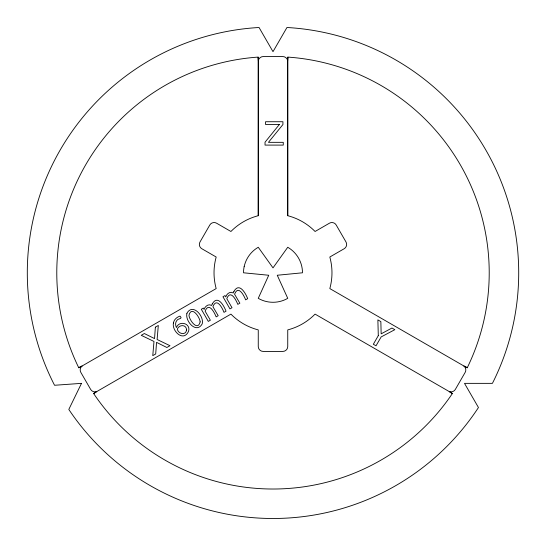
<?xml version="1.0" encoding="UTF-8"?>
<svg xmlns="http://www.w3.org/2000/svg" width="546" height="546" viewBox="0 0 546 546"><rect width="100%" height="100%" fill="white"/><g stroke="black" fill="none" stroke-linecap="round" stroke-linejoin="round"><path stroke-width="0.82" d="M78.822 367.888L216.182 288.575L216.039 288.063A58.968 58.968 0 0 1 216.039 257.535L216.182 257.016L201.795 248.71C199.488 247.44 198.635 244.246 199.993 242.001L209.821 224.972C211.09 222.672 214.278 221.812 216.537 223.178L230.924 231.484L231.306 231.101A58.968 58.968 0 0 1 257.739 215.841L258.258 215.704L258.299 60.852L257.917 57.112A216.216 216.216 0 0 0 78.665 367.581L82.105 366.038C80.18 367.465 79.607 370.338 80.835 372.392L90.663 389.421C91.83 391.509 94.601 392.451 96.799 391.502L93.748 393.707A216.216 216.216 0 0 0 452.252 393.707L449.201 391.502C451.399 392.451 454.17 391.509 455.337 389.421L465.165 372.392C466.393 370.338 465.82 367.465 463.895 366.038L467.335 367.581A216.216 216.216 0 0 0 288.083 57.112L287.701 60.852L287.742 215.704L288.261 215.841A58.968 58.968 0 0 1 314.694 231.101L315.076 231.484L329.463 223.178C331.722 221.812 334.91 222.672 336.179 224.972L346.007 242.001C347.365 244.246 346.512 247.44 344.205 248.71L329.818 257.016L329.961 257.535A58.968 58.968 0 0 1 329.961 288.063L329.818 288.575L467.178 367.888M258.299 60.852C258.572 58.477 260.776 56.545 263.172 56.579L282.828 56.579C285.224 56.545 287.428 58.477 287.701 60.852M93.564 393.42L230.924 314.114L231.306 314.496A58.968 58.968 0 0 0 257.739 329.757L258.258 329.893L258.258 346.505A4.914 4.914 0 0 0 263.172 351.419L282.828 351.419A4.914 4.914 0 0 0 287.742 346.505L287.742 329.893L288.261 329.757A58.968 58.968 0 0 0 314.694 314.496L315.076 314.114L452.436 393.42M287.742 57.091L287.742 215.704M258.258 57.091L258.258 215.704M200.15 321.894C197.754 331.784 189.169 319.99 188.977 315.219C191.591 305.289 199.843 317.171 200.15 321.894M173.41 323.048C171.792 331.415 183.818 342.39 188.616 331.142C190.909 323.314 179.204 320.113 176.419 327.539C175.382 325.375 175.191 322.584 176.754 320.618C177.662 318.195 183.49 319.246 179.996 316.1C176.843 317.11 173.915 319.628 173.41 323.048M155.371 327.17L154.545 338.602L144.349 333.531L141.25 335.319L153.986 341.462L152.771 355.644L155.706 353.951L156.545 342.356L166.871 347.502L169.983 345.707L157.105 339.496L158.32 325.464L155.371 327.17M186.541 330.064C185.858 335.77 178.085 333.913 177.3 329.088C179.136 324.365 186.595 324.29 186.541 330.064M186.909 313.288C184.923 321.157 196.485 334.261 202.232 323.833C204.252 315.97 192.622 302.846 186.909 313.288M244.158 266.666L244.055 267.171A29.484 29.484 0 0 0 243.516 272.795L268.741 275.252L258.258 298.334A29.484 29.484 0 0 0 287.742 298.334L277.259 275.252L302.484 272.795A29.484 29.484 0 0 0 287.742 247.263L273 267.881L258.258 247.263A29.484 29.484 0 0 0 244.158 266.666M212.285 303.897L211.616 305.48C208.572 303.453 204.927 306.367 204.129 309.425L203.351 308.08L201.303 309.261L208.313 321.403L210.36 320.222L205.125 311.159C208.825 301.658 214.353 312.332 216.155 316.878L218.195 315.697L212.92 306.729C216.564 297.126 222.202 307.691 223.99 312.353L226.03 311.172C224.01 305.862 217.677 294.335 212.285 303.897M233.934 291.393L233.272 292.977C230.228 290.95 226.576 293.864 225.778 296.928L225 295.577L222.959 296.758L229.968 308.899L232.009 307.719L226.781 298.655C230.48 289.155 236.002 299.829 237.803 304.375L239.851 303.194L234.568 294.226C238.22 284.623 243.85 295.188 245.645 299.85L247.686 298.669C245.666 293.366 239.325 281.832 233.934 291.393M81.497 383.36L68.81 409.439L69.308 410.189A245.7 245.7 0 0 0 476.692 410.189L478.46 407.528L464.503 383.36L492.41 383.36L493.837 380.507A245.7 245.7 0 0 0 290.138 27.696L286.95 27.505L273 51.665L259.05 27.505L255.862 27.696A245.7 245.7 0 0 0 54.081 384.343L54.559 385.271L81.497 383.36M378.296 335.66L373.341 344.246L376.03 345.795L381.156 336.923L394.833 329.675L391.967 328.023L381.156 333.845L380.849 321.608L377.873 319.888L378.296 335.66M279.361 124.495L265.035 142.206L265.035 145.093L283.265 145.093L283.265 142.335L268.455 142.335L282.924 124.543L282.924 121.731L265.568 121.731L265.568 124.495L279.361 124.495"/></g></svg>
